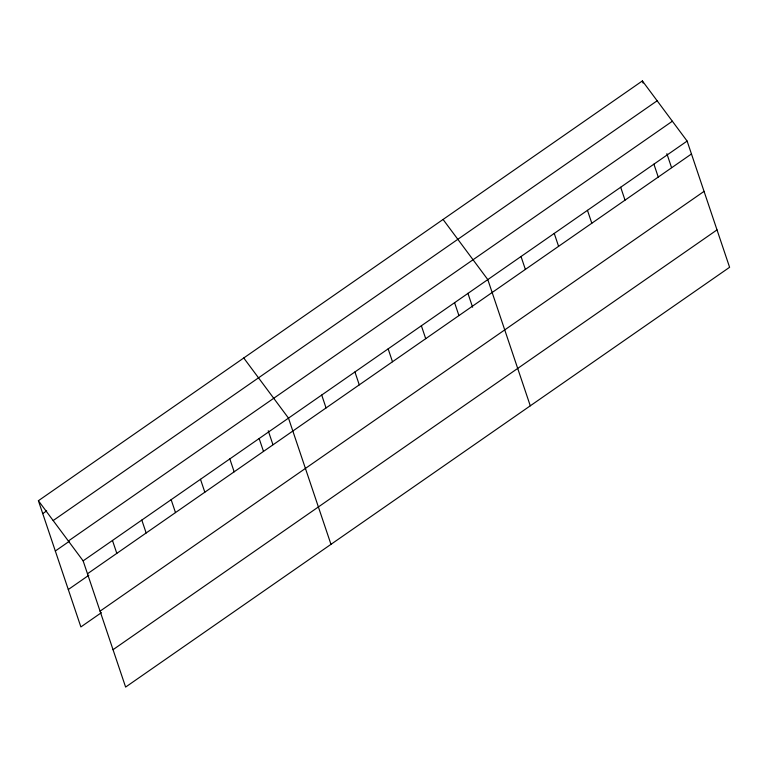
<?xml version="1.0" encoding="UTF-8"?>
<svg xmlns="http://www.w3.org/2000/svg" width="768" height="768" viewBox="0 0 768 768"><rect width="100%" height="100%" fill="white"/><g stroke="black" fill="none" stroke-linecap="round" stroke-linejoin="round"><path stroke-width="1.15" d="M38.4 500.717L642.384 80.928L687.12 141.072L729.6 267.283L125.616 687.072L83.136 560.861L38.4 500.717L80.88 626.928L101.414 612.653M42.739 513.619L46.656 510.893M53.165 520.56L657.149 100.781M68.371 541.008L672.365 121.229M55.325 551.011L69.014 541.498M83.136 560.861L687.12 141.072M87.475 573.763L691.469 153.974M68.294 589.536L88.829 575.261M100.061 611.155L704.054 191.366M113.03 649.68L717.014 229.891M443.069 219.456L487.805 279.6L530.285 405.811M243.754 357.984L288.49 418.128L330.97 544.339M642.384 80.928L643.114 83.078M666.874 153.696L671.558 167.606M653.904 164.16L658.243 177.062M620.688 187.248L625.027 200.15M587.462 210.336L591.811 223.238M554.246 233.424L558.586 246.326M521.03 256.512L525.37 269.414M467.923 293.299L472.598 307.21M454.589 302.688L458.928 315.59M421.373 325.776L425.712 338.678M388.147 348.864L392.496 361.766M354.931 371.952L359.27 384.854M321.715 395.04L326.054 407.942M268.243 430.752L272.928 444.672M259.152 438.518L263.501 451.421M229.824 458.909L234.163 471.811M200.486 479.299L204.826 492.202M171.149 499.69L175.488 512.592M141.811 520.08L146.15 532.982M112.474 540.47L116.813 553.373"/></g></svg>
